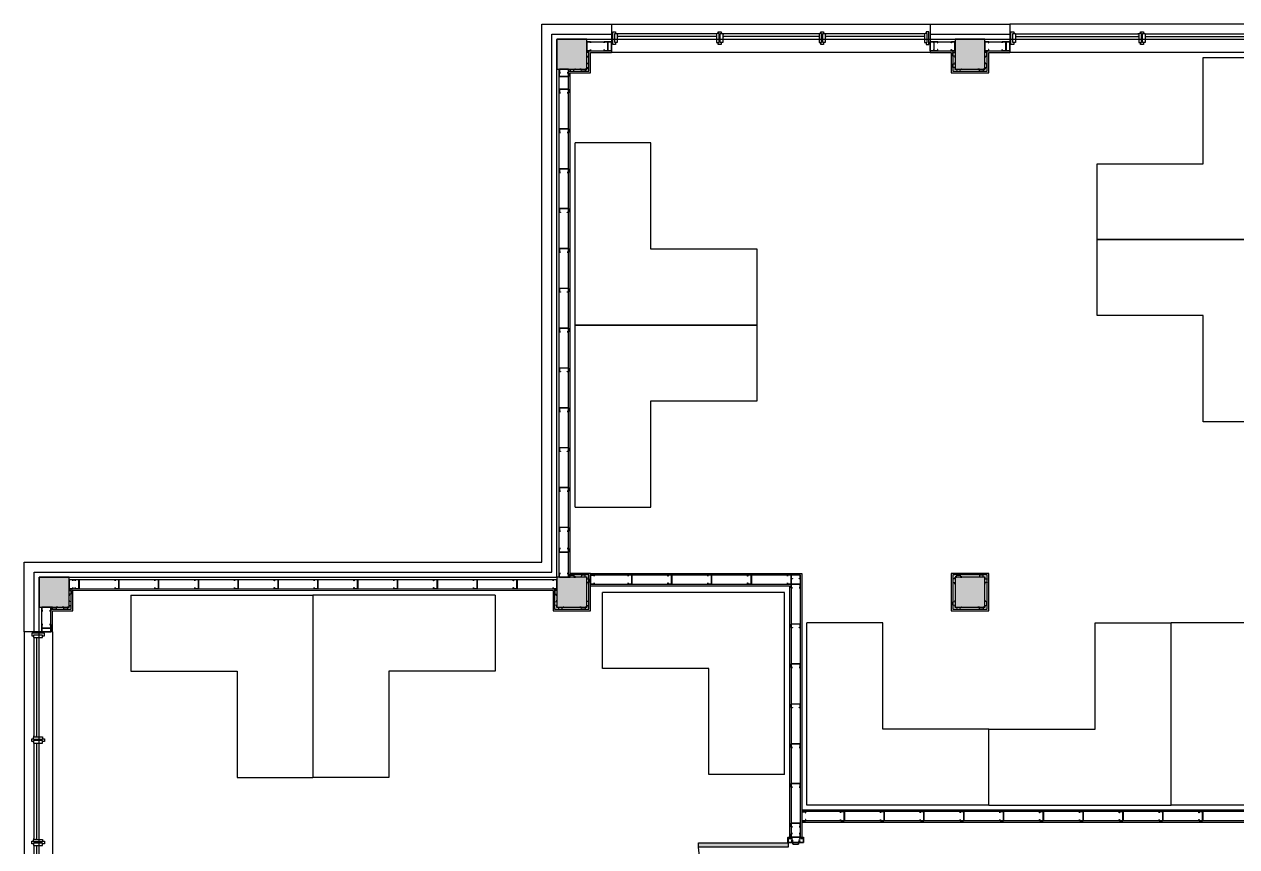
# Model space of a CAD drawing. Header units: millimetres. Extents: x 5414 to 278894, y 4264 to 146383.
# Drawn here: x 227414 to 239594, y 23745 to 32001 of the extents above; entities that cross this region are included whole.
import ezdxf

# ---------------------------------------------------------------- set-up
doc = ezdxf.new("R2010")
doc.units = ezdxf.units.MM
doc.linetypes.add('Commercial Base Plan$0$ACAD_ISO02W100', pattern=[15, 12, -3])
for name, color, linetype in [('Commercial Base Plan$0$A-DR-INT', 6, 'Continuous'), ('Commercial Base Plan$0$A-PL-LAY-S', 6, 'Continuous'), ('Commercial Base Plan$0$I-FU-DSK', 6, 'Continuous')]:
    doc.layers.add(name, color=color, linetype=linetype)

# ---------------------------------------------------------------- blocks, each defined once
blk = doc.blocks.new('Commercial Base Plan$0$wbFurringChanel 70x22')
blk.add_lwpolyline([(5, 3), (0, 3, 0.414214), (0, 2), (0, 0, 0.414214), (0, 0), (16, 0, 0.394412), (16, 0), (17, 22, -0.394412), (18, 22), (18, 22, -0.198912), (19, 22), (19, 21, 0.198912), (19, 21), (51, 21), (51, 21, 0.198912), (51, 21), (51, 22, -0.198912), (52, 22), (52, 22, -0.394412), (53, 22), (54, 0, 0.394412), (54, 0), (70, 0, 0.414214), (70, 0), (70, 2, 0.414214), (70, 2), (65, 2)], format="xyb")
blk = doc.blocks.new('Commercial Base Plan$0$wbC_Stud 92x38')
blk.add_lwpolyline([(-13, 38), (-3, 38, -0.414214), (0, 35), (0, 3, -0.414214), (-3, 0), (-89, 0, -0.414214), (-92, 3), (-92, 35, -0.414214), (-89, 38), (-79, 38), (-79, 37), (-89, 37, 0.414214), (-91, 35), (-91, 3, 0.414214), (-89, 1), (-3, 1, 0.414214), (-1, 3), (-1, 35, 0.414214), (-3, 37), (-13, 37)], format="xyb", close=True)
blk = doc.blocks.new('Commercial Base Plan$0$wbDoorPlan 900x124(1010ro)')
for p, q in [((55, 976), (55, 77)), ((100, 976), (55, 976)), ((100, 77), (100, 976)), ((1, -35), (1, 35)), ((55, 77), (100, 77)), ((1009, -35), (1009, 35))]:
    blk.add_line(p, q)
for points in [[(9, 65), (2, 65, -0.414214), (1, 66), (1, 77, -0.414214), (2, 78), (50, 78, -0.414214), (51, 77), (51, 29, 0.414214), (52, 28), (66, 28, -0.414214), (67, 27), (67, -27, -0.414214), (66, -28), (52, -28, 0.414214), (51, -29), (51, -77, -0.414214), (50, -78), (2, -78, -0.414214), (1, -77), (1, -66, -0.414214), (2, -65), (9, -65), (9, -64), (2, -64, 0.414214), (0, -66), (0, -77, 0.414214), (2, -79), (50, -79, 0.414214), (52, -77), (52, -29), (66, -29, 0.414214), (68, -27), (68, 27, 0.414214), (66, 29), (52, 29), (52, 77, 0.414214), (50, 79), (2, 79, 0.414214), (0, 77), (0, 66, 0.414214), (2, 64), (9, 64)], [(1001, 65), (1008, 65, 0.414214), (1009, 66), (1009, 77, 0.414214), (1008, 78), (960, 78, 0.414214), (959, 77), (959, 29, -0.414214), (958, 28), (944, 28, 0.414214), (943, 27), (943, -27, 0.414214), (944, -28), (958, -28, -0.414214), (959, -29), (959, -77, 0.414214), (960, -78), (1008, -78, 0.414214), (1009, -77), (1009, -66, 0.414214), (1008, -65), (1001, -65), (1001, -64), (1008, -64, -0.414214), (1010, -66), (1010, -77, -0.414214), (1008, -79), (960, -79, -0.414214), (958, -77), (958, -29), (944, -29, -0.414214), (942, -27), (942, 27, -0.414214), (944, 29), (958, 29), (958, 77, -0.414214), (960, 79), (1008, 79, -0.414214), (1010, 77), (1010, 66, -0.414214), (1008, 64), (1001, 64)]]:
    blk.add_lwpolyline(points, format="xyb", close=True)
for points in [[(0, -34), (0, 34), (20, 45), (15, 51), (15, 77), (50, 77), (50, -77), (15, -77), (15, -52), (20, -45)], [(1010, -34), (1010, 34), (990, 45), (995, 51), (995, 77), (960, 77), (960, -77), (995, -77), (995, -52), (990, -45)]]:
    blk.add_lwpolyline(points, close=True)
for centre in [(35, 36), (975, 36), (35, -36), (975, -36)]:
    blk.add_circle(centre, 8)
blk.add_arc((59, 78), 899, 359.9419, 87.4119)
blk.add_solid([(55, 976), (100, 976), (55, 77), (100, 77)])
blk = doc.blocks.new('Commercial Base Plan$0$wbAluminJamb 127x44.5')
for p, q in [((-109.5, 39.25), (-127, 39.25)), ((-22.5, 56.5), (-17.5, 51.5)), ((0, 39.25), (-17.5, 39.25))]:
    blk.add_line(p, q)
at = {"color": 5}
for p, q in [((-47.5, 56.5), (-47.5, 66.5)), ((-22.5, 56.5), (-22.5, 66.5))]:
    blk.add_line(p, q, dxfattribs=at)
for points in [[(-127, 39.25), (-127, 12), (0, 12), (0, 39.25)], [(-22.5, 56.5), (-109.5, 56.5), (-109.5, 31.5), (-17.5, 31.5), (-17.5, 51.5)]]:
    blk.add_lwpolyline(points)
blk = doc.blocks.new('Commercial Base Plan$0$wbAluminMulion 127x44.5')
for p, q in [((-109.5, 13.625), (-127, 13.625)), ((-22.5, 30.875), (-17.5, 25.875)), ((0, 13.625), (-17.5, 13.625)), ((-22.5, -30.875), (-17.5, -25.875))]:
    blk.add_line(p, q)
at = {"color": 5}
for p, q in [((-47.5, 30.875), (-47.5, 40.875)), ((-22.5, 30.875), (-22.5, 40.875)), ((-47.5, -30.875), (-47.5, -40.875)), ((-22.5, -30.875), (-22.5, -40.875))]:
    blk.add_line(p, q, dxfattribs=at)
for points in [[(-127, 13.625), (-127, -13.625), (-109.5, -13.625)], [(-22.5, 30.875), (-109.5, 30.875), (-109.5, 5.875), (-17.5, 5.875), (-17.5, 25.875)], [(-17.5, -13.625), (0, -13.625), (0, 13.625)], [(-22.5, -30.875), (-109.5, -30.875), (-109.5, -5.875), (-17.5, -5.875), (-17.5, -25.875)]]:
    blk.add_lwpolyline(points)
blk = doc.blocks.new('Commercial Base Plan$0$wbW02Plan_3176x127(ro3200)')
for p, q in [((-3143.5, -22.5), (-2145.375, -22.5)), ((-3143.5, -47.5), (-2145.375, -47.5)), ((-2083.625, -22.5), (-1116.375, -22.5)), ((-2083.625, -47.5), (-1116.375, -47.5)), ((-1054.625, -22.5), (-56.5, -22.5)), ((-1054.625, -47.5), (-56.5, -47.5))]:
    blk.add_line(p, q)
at = {"rotation": 90}
for name, p in [('Commercial Base Plan$0$wbAluminMulion 127x44.5', (-2114.5, 0)), ('Commercial Base Plan$0$wbAluminMulion 127x44.5', (-1085.5, 0)), ('Commercial Base Plan$0$wbAluminJamb 127x44.5', (0, 0))]:
    blk.add_blockref(name, p, dxfattribs=at)
at = {"xscale": -1, "rotation": 270}
blk.add_blockref('Commercial Base Plan$0$wbAluminJamb 127x44.5', (-3200, 0), dxfattribs=at)
blk = doc.blocks.new('Commercial Base Plan$0$wbW01Plan_5176x127(ro5200)')
for p, q in [((-5143.5, -22.5), (-3902.625, -22.5)), ((-5143.5, -47.5), (-3902.625, -47.5)), ((-3840.875, -22.5), (-2630.875, -22.5)), ((-3840.875, -47.5), (-2630.875, -47.5)), ((-1359.125, -22.5), (-2569.125, -22.5)), ((-1359.125, -47.5), (-2569.125, -47.5)), ((-56.5, -22.5), (-1297.375, -22.5)), ((-56.5, -47.5), (-1297.375, -47.5))]:
    blk.add_line(p, q)
at = {"rotation": 90}
for name, p in [('Commercial Base Plan$0$wbAluminMulion 127x44.5', (-3871.75, 0)), ('Commercial Base Plan$0$wbAluminMulion 127x44.5', (-2600, 0)), ('Commercial Base Plan$0$wbAluminMulion 127x44.5', (-1328.25, 0)), ('Commercial Base Plan$0$wbAluminJamb 127x44.5', (0, 0))]:
    blk.add_blockref(name, p, dxfattribs=at)
at = {"xscale": -1, "rotation": 270}
blk.add_blockref('Commercial Base Plan$0$wbAluminJamb 127x44.5', (-5200, 0), dxfattribs=at)
blk = doc.blocks.new('Commercial Base Plan$0$desk')
for p, q in [((0, 1829), (0, 0)), ((0, 1829), (762, 1829)), ((762, 1829), (762, 762)), ((762, 762), (1829, 762)), ((1829, 762), (1829, 0)), ((0, 0), (1829, 0))]:
    blk.add_line(p, q)

msp = doc.modelspace()

# ---------------------------------------------------------------- hatches: boundary and pattern name
at = {"layer": 'Commercial Base Plan$0$A-PL-LAY-S'}
for points in [[(233064, 31851.2), (232764, 31851.2), (232764, 31551.2), (233064, 31551.2)], [(237064, 31851.2), (236764, 31851.2), (236764, 31551.2), (237064, 31551.2)], [(227864, 26451.2), (227564, 26451.2), (227564, 26151.2), (227864, 26151.2)], [(233064, 26451.2), (232764, 26451.2), (232764, 26151.2), (233064, 26151.2)], [(237064, 26451.2), (236764, 26451.2), (236764, 26151.2), (237064, 26151.2)]]:
    msp.add_hatch(color=256, dxfattribs=at).paths.add_polyline_path(points)

# ---------------------------------------------------------------- linework, layer by layer
for p, q in [((233314, 32001.2), (236514, 32001.2)), ((233314, 32001.2), (233314, 31718.2)), ((236514, 32001.2), (236514, 31718.2)), ((242514, 32001.2), (237314, 32001.2)), ((237314, 32001.2), (237314, 31718.2)), ((236514, 31718.2), (233314, 31718.2)), ((242514, 31718.2), (237314, 31718.2)), ((227414, 25901.2), (227414, 22701.2)), ((227697, 25901.2), (227414, 25901.2)), ((227697, 25901.2), (227697, 22701.2)), ((235118, 24113.2), (235118, 23839.2)), ((235210, 24113.2), (235210, 23839.2)), ((235226, 24113.2), (235226, 23839.2)), ((243252, 24097.2), (235226, 24097.2)), ((243252, 24005.2), (235226, 24005.2)), ((243252, 23989.2), (235226, 23989.2)), ((235102, 23839.2), (235226, 23839.2))]:
    msp.add_line(p, q, dxfattribs=at)
at = {"layer": 'Commercial Base Plan$0$A-PL-LAY-S', "linetype": 'Continuous'}
for points in [[(227414, 25901.2), (227414, 26601.2), (232614, 26601.2), (232614, 32001.2), (233314, 32001.2)], [(236514, 32001.2), (237314, 32001.2)], [(227514, 25901.2), (227514, 26501.2), (232714, 26501.2), (232714, 31901.2), (233314, 31901.2)], [(233064, 31826.2), (233314, 31826.2)], [(236514, 31901.2), (237314, 31901.2)], [(236514, 31826.2), (236764, 31826.2)], [(237064, 31826.2), (237314, 31826.2)], [(233064, 31734.2), (233314, 31734.2)], [(236514, 31734.2), (236764, 31734.2)], [(237064, 31734.2), (237314, 31734.2)], [(232789, 26451.2), (232789, 31551.2)], [(232881, 26451.2), (232881, 31551.2)], [(227864, 26426.2), (232764, 26426.2)], [(227864, 26334.2), (232764, 26334.2)], [(227589, 25901.2), (227589, 26151.2)], [(227681, 25901.2), (227681, 26151.2)]]:
    msp.add_lwpolyline(points, dxfattribs=at)
at = {"layer": 'Commercial Base Plan$0$A-PL-LAY-S', "linetype": 'Commercial Base Plan$0$ACAD_ISO02W100'}
msp.add_lwpolyline([(264264, 26451.2), (264264, 12151.2), (259064, 12151.2), (259064, 6751.2), (232764, 6751.2), (232764, 12151.2), (227564, 12151.2), (227564, 26451.2), (232764, 26451.2), (232764, 31851.2), (259064, 31851.2), (259064, 26451.2), (264264, 26451.2)], dxfattribs=at)
at = {"layer": 'Commercial Base Plan$0$A-PL-LAY-S'}
for points in [[(233064, 31851.2), (232764, 31851.2), (232764, 31551.2), (233064, 31551.2)], [(237064, 31851.2), (236764, 31851.2), (236764, 31551.2), (237064, 31551.2)], [(227864, 26451.2), (227564, 26451.2), (227564, 26151.2), (227864, 26151.2)], [(233064, 26451.2), (232764, 26451.2), (232764, 26151.2), (233064, 26151.2)], [(237086, 26473.2), (236742, 26473.2), (236742, 26129.2), (237086, 26129.2)], [(237064, 26451.2), (236764, 26451.2), (236764, 26151.2), (237064, 26151.2)]]:
    msp.add_lwpolyline(points, close=True, dxfattribs=at)
for points in [[(227697, 25901.2), (227697, 26113.2), (227902, 26113.2), (227902, 26319.7), (232726, 26318.2), (232726, 26113.2), (233102, 26113.2), (233102, 26489.2), (232897, 26489.2), (232897, 31513.2), (233102, 31513.2), (233102, 31718.2), (233314, 31718.2)], [(232881, 31529.2), (233086, 31529.2), (233086, 31734.2)], [(236514, 31718.2), (236726, 31718.2), (236726, 31513.2), (237102, 31513.2), (237102, 31718.2), (237314, 31718.2)], [(236742, 31734.2), (236742, 31529.2), (237086, 31529.2), (237086, 31734.2)], [(232742, 26334.2), (232742, 26129.2), (233086, 26129.2), (233086, 26473.2), (232881, 26473.2)], [(233102, 26489.2), (235226, 26489.2), (235226, 24113.2)], [(233102, 26473.2), (235210, 26473.2), (235210, 24113.2)], [(227681, 26129.2), (227886, 26129.2), (227886, 26334.2)], [(233102, 26381.2), (235118, 26381.2), (235118, 24113.2)], [(233102, 26365.2), (235102, 26365.2), (235102, 24113.2)], [(235102, 24113.2), (235102, 23839.2)], [(243252, 24113.2), (235226, 24113.2)]]:
    msp.add_lwpolyline(points, dxfattribs=at)
at = {"layer": 'Commercial Base Plan$0$A-PL-LAY-S', "linetype": 'Continuous'}
msp.add_lwpolyline([(237102, 26489.2), (236726, 26489.2), (236726, 26113.2), (237102, 26113.2)], close=True, dxfattribs=at)

# ---------------------------------------------------------------- block references
at = {"layer": 'Commercial Base Plan$0$A-DR-INT', "xscale": -1, "rotation": 90}
msp.add_blockref('Commercial Base Plan$0$wbDoorPlan 900x124(1010ro)', (235164, 23839.2), dxfattribs=at)
at = {"layer": 'Commercial Base Plan$0$A-PL-LAY-S', "xscale": -1}
for name, p in [('Commercial Base Plan$0$wbW02Plan_3176x127(ro3200)', (233314, 31926.2)), ('Commercial Base Plan$0$wbW01Plan_5176x127(ro5200)', (237314, 31926.2)), ('Commercial Base Plan$0$wbC_Stud 92x38', (232789, 31475.2)), ('Commercial Base Plan$0$wbC_Stud 92x38', (232789, 26701.2)), ('Commercial Base Plan$0$wbC_Stud 92x38', (232789, 26451.2)), ('Commercial Base Plan$0$wbFurringChanel 70x22', (233064, 26451.2)), ('Commercial Base Plan$0$wbFurringChanel 70x22', (237064, 26451.2)), ('Commercial Base Plan$0$wbC_Stud 92x38', (227589, 25939.2)), ('Commercial Base Plan$0$wbC_Stud 92x38', (227589, 25901.2)), ('Commercial Base Plan$0$wbC_Stud 92x38', (235118, 23839.2))]:
    msp.add_blockref(name, p, dxfattribs=at)
for name, p, rotation in [('Commercial Base Plan$0$wbC_Stud 92x38', (233064, 31826.2), 270), ('Commercial Base Plan$0$wbC_Stud 92x38', (236514, 31826.2), 270), ('Commercial Base Plan$0$wbC_Stud 92x38', (236552, 31826.2), 270), ('Commercial Base Plan$0$wbC_Stud 92x38', (237064, 31826.2), 270), ('Commercial Base Plan$0$wbFurringChanel 70x22', (233064, 31664.2), 270), ('Commercial Base Plan$0$wbFurringChanel 70x22', (237064, 31664.2), 270), ('Commercial Base Plan$0$wbFurringChanel 70x22', (232881, 31551.2), 180), ('Commercial Base Plan$0$wbFurringChanel 70x22', (233064, 31551.2), 270), ('Commercial Base Plan$0$wbFurringChanel 70x22', (236764, 31551.2), 180), ('Commercial Base Plan$0$wbFurringChanel 70x22', (237064, 31551.2), 270), ('Commercial Base Plan$0$wbC_Stud 92x38', (233101.9, 26473.2), 270), ('Commercial Base Plan$0$wbFurringChanel 70x22', (236764, 26451.2), 90), ('Commercial Base Plan$0$wbFurringChanel 70x22', (232764, 26334.2), 90), ('Commercial Base Plan$0$wbFurringChanel 70x22', (227864, 26151.2), 270), ('Commercial Base Plan$0$wbFurringChanel 70x22', (233064, 26151.2), 270), ('Commercial Base Plan$0$wbFurringChanel 70x22', (237064, 26151.2), 270), ('Commercial Base Plan$0$wbFurringChanel 70x22', (232764, 26151.2), 180), ('Commercial Base Plan$0$wbFurringChanel 70x22', (236764, 26151.2), 180), ('Commercial Base Plan$0$wbW02Plan_3176x127(ro3200)', (227489, 22701.2), 90), ('Commercial Base Plan$0$wbC_Stud 92x38', (235226, 24097.2), 270)]:
    msp.add_blockref(name, p, dxfattribs=dict(at, rotation=rotation))
at = {"layer": 'Commercial Base Plan$0$A-PL-LAY-S'}
for name, p, rotation in [('Commercial Base Plan$0$wbC_Stud 92x38', (233276, 31826.2), 90.00000000000001), ('Commercial Base Plan$0$wbC_Stud 92x38', (233314, 31826.2), 90.00000000000001), ('Commercial Base Plan$0$wbC_Stud 92x38', (236764, 31826.2), 90.00000000000001), ('Commercial Base Plan$0$wbC_Stud 92x38', (237276, 31826.2), 90.00000000000001), ('Commercial Base Plan$0$wbC_Stud 92x38', (237314, 31826.2), 90.00000000000001), ('Commercial Base Plan$0$wbFurringChanel 70x22', (236764, 31664.2), 90.00000000000001), ('Commercial Base Plan$0$wbC_Stud 92x38', (232789, 31551.2), 180), ('Commercial Base Plan$0$wbFurringChanel 70x22', (233064, 31551.2), 180), ('Commercial Base Plan$0$wbFurringChanel 70x22', (236764, 31551.2), 90.00000000000001), ('Commercial Base Plan$0$wbFurringChanel 70x22', (237064, 31551.2), 180), ('Commercial Base Plan$0$wbC_Stud 92x38', (232789, 31351.2), 180), ('Commercial Base Plan$0$wbC_Stud 92x38', (232789, 30951.2), 180), ('Commercial Base Plan$0$wbC_Stud 92x38', (232789, 30551.2), 180), ('Commercial Base Plan$0$wbC_Stud 92x38', (232789, 30151.2), 180), ('Commercial Base Plan$0$wbC_Stud 92x38', (232789, 29751.2), 180), ('Commercial Base Plan$0$wbC_Stud 92x38', (232789, 29351.2), 180), ('Commercial Base Plan$0$wbC_Stud 92x38', (232789, 28951.2), 180), ('Commercial Base Plan$0$wbC_Stud 92x38', (232789, 28551.2), 180), ('Commercial Base Plan$0$wbC_Stud 92x38', (232789, 28151.2), 180), ('Commercial Base Plan$0$wbC_Stud 92x38', (232789, 27751.2), 180), ('Commercial Base Plan$0$wbC_Stud 92x38', (232789, 27351.2), 180), ('Commercial Base Plan$0$wbC_Stud 92x38', (232789, 26951.2), 180), ('Commercial Base Plan$0$wbFurringChanel 70x22', (233064, 26451.2), 270), ('Commercial Base Plan$0$wbC_Stud 92x38', (233518, 26473.2), 90.00000000000001), ('Commercial Base Plan$0$wbC_Stud 92x38', (233918, 26473.2), 90.00000000000001), ('Commercial Base Plan$0$wbC_Stud 92x38', (234318, 26473.2), 90.00000000000001), ('Commercial Base Plan$0$wbC_Stud 92x38', (234718, 26473.2), 90.00000000000001), ('Commercial Base Plan$0$wbC_Stud 92x38', (235118, 26473.2), 90.00000000000001), ('Commercial Base Plan$0$wbC_Stud 92x38', (235118, 26473.2), 180), ('Commercial Base Plan$0$wbFurringChanel 70x22', (237064, 26451.2), 270), ('Commercial Base Plan$0$wbC_Stud 92x38', (227864, 26334.2), 270), ('Commercial Base Plan$0$wbFurringChanel 70x22', (227864, 26334.2), 270), ('Commercial Base Plan$0$wbC_Stud 92x38', (227964, 26426.2), 90.00000000000001), ('Commercial Base Plan$0$wbC_Stud 92x38', (228364, 26426.2), 90.00000000000001), ('Commercial Base Plan$0$wbC_Stud 92x38', (228764, 26426.2), 90.00000000000001), ('Commercial Base Plan$0$wbC_Stud 92x38', (229164, 26426.2), 90.00000000000001), ('Commercial Base Plan$0$wbC_Stud 92x38', (229564, 26426.2), 90.00000000000001), ('Commercial Base Plan$0$wbC_Stud 92x38', (229964, 26426.2), 90.00000000000001), ('Commercial Base Plan$0$wbC_Stud 92x38', (230364, 26426.2), 90.00000000000001), ('Commercial Base Plan$0$wbC_Stud 92x38', (230764, 26426.2), 90.00000000000001), ('Commercial Base Plan$0$wbC_Stud 92x38', (231164, 26426.2), 90.00000000000001), ('Commercial Base Plan$0$wbC_Stud 92x38', (231564, 26426.2), 90.00000000000001), ('Commercial Base Plan$0$wbC_Stud 92x38', (231964, 26426.2), 90.00000000000001), ('Commercial Base Plan$0$wbC_Stud 92x38', (232364, 26426.2), 90.00000000000001), ('Commercial Base Plan$0$wbC_Stud 92x38', (232764, 26426.2), 90.00000000000001), ('Commercial Base Plan$0$wbC_Stud 92x38', (235118, 26381.2), 180), ('Commercial Base Plan$0$wbFurringChanel 70x22', (232764, 26151.2), 90.00000000000001), ('Commercial Base Plan$0$wbFurringChanel 70x22', (236764, 26151.2), 90.00000000000001), ('Commercial Base Plan$0$wbC_Stud 92x38', (227589, 26151.2), 180), ('Commercial Base Plan$0$wbFurringChanel 70x22', (227751, 26151.2), 180), ('Commercial Base Plan$0$wbFurringChanel 70x22', (227864, 26151.2), 180), ('Commercial Base Plan$0$wbFurringChanel 70x22', (233064, 26151.2), 180), ('Commercial Base Plan$0$wbFurringChanel 70x22', (237064, 26151.2), 180), ('Commercial Base Plan$0$wbC_Stud 92x38', (235118, 25981.2), 180), ('Commercial Base Plan$0$wbC_Stud 92x38', (235118, 25581.2), 180), ('Commercial Base Plan$0$wbC_Stud 92x38', (235118, 25178.2), 180), ('Commercial Base Plan$0$wbC_Stud 92x38', (235118, 24778.2), 180), ('Commercial Base Plan$0$wbC_Stud 92x38', (235118, 24381.2), 180), ('Commercial Base Plan$0$wbC_Stud 92x38', (235652, 24097.2), 90.00000000000001), ('Commercial Base Plan$0$wbC_Stud 92x38', (236052, 24097.2), 90.00000000000001), ('Commercial Base Plan$0$wbC_Stud 92x38', (236452, 24097.2), 90.00000000000001), ('Commercial Base Plan$0$wbC_Stud 92x38', (236852, 24097.2), 90.00000000000001), ('Commercial Base Plan$0$wbC_Stud 92x38', (237252, 24097.2), 90.00000000000001), ('Commercial Base Plan$0$wbC_Stud 92x38', (237652, 24097.2), 90.00000000000001), ('Commercial Base Plan$0$wbC_Stud 92x38', (238052, 24097.2), 90.00000000000001), ('Commercial Base Plan$0$wbC_Stud 92x38', (238452, 24097.2), 90.00000000000001), ('Commercial Base Plan$0$wbC_Stud 92x38', (238852, 24097.2), 90.00000000000001), ('Commercial Base Plan$0$wbC_Stud 92x38', (239252, 24097.2), 90.00000000000001), ('Commercial Base Plan$0$wbC_Stud 92x38', (235118, 23981.2), 180)]:
    msp.add_blockref(name, p, dxfattribs=dict(at, rotation=rotation))
for p in [(232881, 26451.2), (236764, 26451.2)]:
    msp.add_blockref('Commercial Base Plan$0$wbFurringChanel 70x22', p, dxfattribs=at)
at = {"layer": 'Commercial Base Plan$0$I-FU-DSK'}
for p, rotation in [((240019.7, 29839.2), 90.00000000000001), ((240019.7, 29839.2), 180), ((230314, 26268.9), 270), ((235052, 26297.5), 180), ((238934, 24163.2), 90.00000000000001)]:
    msp.add_blockref('Commercial Base Plan$0$desk', p, dxfattribs=dict(at, rotation=rotation))
at = {"layer": 'Commercial Base Plan$0$I-FU-DSK', "xscale": -1}
for p, rotation in [((232947, 28982.1), 270), ((232947, 28982.1), 180), ((230314, 26268.9), 90), ((235276, 24163.2), 270), ((238934, 24163.2), 270)]:
    msp.add_blockref('Commercial Base Plan$0$desk', p, dxfattribs=dict(at, rotation=rotation))

doc.saveas('drawing.dxf')
